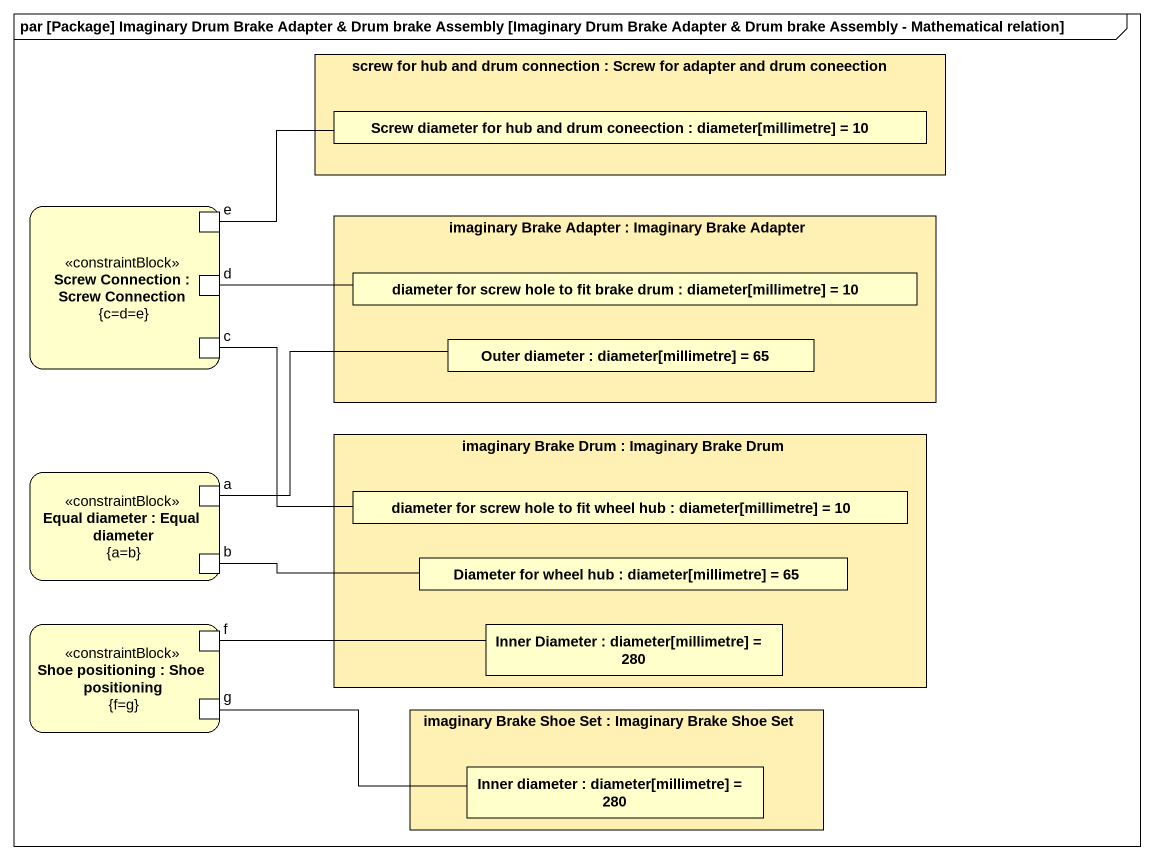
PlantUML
@startuml
mainframe par [Package] Imaginary Drum Brake Adapter & Drum brake Assembly [Imaginary Drum Brake Adapter & Drum brake Assembly - Mathematical relation]
rectangle "screw for hub and drum connection : Screw for adapter and drum coneection" as screw_for_hub_and_drum #FFF0B4 {
  rectangle "Screw diameter for hub and drum coneection : diameter[millimetre] = 10" as Screw_diameter_for_hub_and
}
rectangle "Screw Connection : Screw Connection\n{c=d=e}" as Screw_Connection <<constraintBlock>> {
  port e
  port d
  port c
}
rectangle "imaginary Brake Adapter : Imaginary Brake Adapter" as imaginary_Brake_Adapter #FFF0B4 {
  rectangle "diameter for screw hole to fit brake drum : diameter[millimetre] = 10" as diameter_for_screw_hole_to
  rectangle "Outer diameter : diameter[millimetre] = 65" as Outer_diameter
}
rectangle "imaginary Brake Drum : Imaginary Brake Drum" as imaginary_Brake_Drum #FFF0B4 {
  rectangle "diameter for screw hole to fit wheel hub : diameter[millimetre] = 10" as diameter_for_screw_hole_to_2
  rectangle "Diameter for wheel hub : diameter[millimetre] = 65" as Diameter_for_wheel_hub
  rectangle "Inner Diameter : diameter[millimetre] = 280" as Inner_Diameter
}
rectangle "Equal diameter : Equal diameter\n{a=b}" as Equal_diameter <<constraintBlock>> {
  port a
  port b
}
rectangle "Shoe positioning : Shoe positioning\n{f=g}" as Shoe_positioning <<constraintBlock>> {
  port f
  port g
}
rectangle "imaginary Brake Shoe Set : Imaginary Brake Shoe Set" as imaginary_Brake_Shoe_Set #FFF0B4 {
  rectangle "Inner diameter : diameter[millimetre] = 280" as Inner_diameter
}
e -right- Screw_diameter_for_hub_and
d -right- diameter_for_screw_hole_to
c -right- diameter_for_screw_hole_to_2
a -right- Outer_diameter
b -right- Diameter_for_wheel_hub
f -right- Inner_Diameter
g -right- Inner_diameter
@enduml
